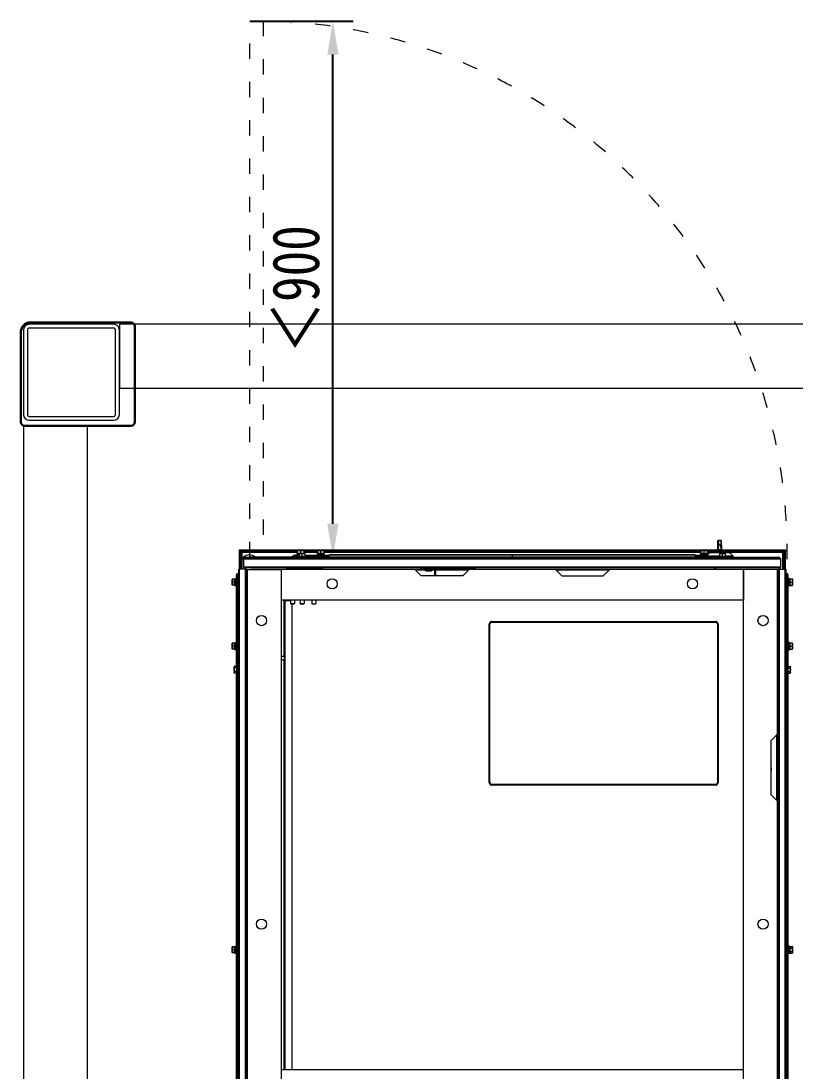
# Model space of a CAD drawing. Header units: millimetres. Extents: x 55614 to 110757, y -66981 to -47484.
# Drawn here: x 62701 to 63912, y -60063 to -58420 of the extents above; entities that cross this region are included whole.
import ezdxf

# ---------------------------------------------------------------- set-up
doc = ezdxf.new("R2010")
doc.units = ezdxf.units.MM
doc.linetypes.add('ACAD_ISO03W100', pattern=[30, 12, -18])
doc.layers.get('0').update_dxf_attribs({"lineweight": 15})
doc.layers.get('Defpoints').update_dxf_attribs({"lineweight": 15})
doc.layers.add('4215-18287_1_0', color=7, linetype='Continuous')
for name, color, linetype, lineweight in [('AM_0', 7, 'Continuous', 30), ('CO', 7, 'Continuous', 9), ('THICK', 7, 'Continuous', 0)]:
    doc.layers.add(name, color=color, linetype=linetype, lineweight=lineweight)
doc.styles.add('仿宋', font='仿宋_GB2312.ttf', dxfattribs={"width": 0.8})
doc.dimstyles.new('12倍', dxfattribs={"dimscale": 21, "dimtxt": 3.5, "dimasz": 2.5, "dimexe": 1.5, "dimexo": 0, "dimgap": 1, "dimtad": 1, "dimtoh": 1, "dimdsep": 46, "dimtxsty": '仿宋', "dimcen": 2.5, "dimdle": 5, "dimclrd": 4, "dimclre": 4, "dimclrt": 3, "dimadec": 0, "dimazin": 0, "dimtfac": 1, "dimtmove": 0, "dimatfit": 3, "dimfxl": 1, "dimtolj": 1, "dimarcsym": 0})

# ---------------------------------------------------------------- blocks, each defined once
blk = doc.blocks.new('FYTY6TY5RTWE4')
at = {"color": 136, "linetype": 'Continuous'}
for p, q in [((12219.9, -51693.7), (12220.2, -51679.5)), ((12220.5, -51693.8), (12220.6, -51693.7)), ((12220.6, -51693.8), (12220.5, -51693.8)), ((12220.6, -51693.7), (12220.7, -51693.7)), ((12220.6, -51693.9), (12220.6, -51693.9)), ((12220.6, -51693.9), (12220.6, -51693.9)), ((12220.6, -51693.9), (12220.7, -51693.9)), ((12220.9, -51685.9), (12220.7, -51693.6)), ((12220.7, -51693.7), (12220.8, -51693.6)), ((12220.7, -51693.9), (12220.8, -51693.8)), ((12220.8, -51693.6), (12220.9, -51693.6)), ((12220.8, -51693.6), (12220.8, -51693.6)), ((12220.9, -51693.6), (12220.8, -51693.6)), ((12220.8, -51693.8), (12220.9, -51693.8)), ((12220.8, -51693.9), (12221.1, -51693.8)), ((12221, -51678.7), (12220.9, -51685.9)), ((12224.9, -51685.9), (12220.9, -51685.9)), ((12220.9, -51693.8), (12221.1, -51693.8)), ((12221, -51678.7), (12224.7, -51678.7)), ((12221, -51693.7), (12221, -51693.8)), ((12221.1, -51693.8), (12221.3, -51693.7)), ((12221.3, -51693.7), (12221.5, -51693.7)), ((12221.5, -51693.7), (12221.8, -51693.6)), ((12221.8, -51693.5), (12223.9, -51693.5)), ((12221.8, -51693.6), (12221.9, -51693.6)), ((12221.8, -51693.6), (12221.8, -51693.6)), ((12222, -51693.7), (12221.8, -51693.6)), ((12221.9, -51693.6), (12221.9, -51693.6)), ((12221.9, -51693.6), (12221.9, -51693.6)), ((12221.9, -51693.6), (12222.1, -51693.7)), ((12221.9, -51693.6), (12221.9, -51693.6)), ((12222.1, -51693.7), (12222, -51693.7)), ((12222.2, -51693.8), (12222.1, -51693.7)), ((12222.1, -51693.7), (12222.2, -51693.7)), ((12223.4, -51693.7), (12222.2, -51693.7)), ((12222.2, -51693.7), (12222.4, -51693.8)), ((12222.2, -51693.8), (12222.4, -51693.8)), ((12222.4, -51693.8), (12222.6, -51693.9)), ((12222.4, -51693.8), (12222.4, -51693.8)), ((12222.4, -51693.8), (12222.4, -51693.8)), ((12222.6, -51693.9), (12222.8, -51693.9)), ((12222.8, -51693.9), (12222.8, -51693.9)), ((12222.8, -51693.9), (12222.9, -51693.9)), ((12223.1, -51693.9), (12222.8, -51693.9)), ((12222.8, -51693.9), (12222.8, -51693.9)), ((12222.9, -51693.9), (12223.1, -51693.9)), ((12223.3, -51693.8), (12223.1, -51693.9)), ((12223.3, -51693.8), (12223.4, -51693.7)), ((12223.4, -51693.8), (12223.3, -51693.8)), ((12223.3, -51693.8), (12223.3, -51693.8)), ((12223.3, -51693.8), (12223.3, -51693.8)), ((12223.4, -51693.7), (12223.6, -51693.7)), ((12223.6, -51693.7), (12223.4, -51693.8)), ((12223.6, -51693.7), (12223.7, -51693.6)), ((12223.7, -51693.7), (12223.6, -51693.7)), ((12223.7, -51693.6), (12223.8, -51693.6)), ((12223.8, -51693.6), (12223.7, -51693.7)), ((12223.8, -51693.6), (12223.9, -51693.6)), ((12223.9, -51693.6), (12224.1, -51693.7)), ((12223.9, -51693.6), (12223.9, -51693.6)), ((12224.1, -51693.7), (12224.4, -51693.7)), ((12224.4, -51693.7), (12224.6, -51693.8)), ((12224.6, -51693.8), (12224.9, -51693.9)), ((12224.6, -51693.8), (12224.6, -51693.8)), ((12224.6, -51693.8), (12224.7, -51693.8)), ((12224.7, -51678.7), (12224.9, -51685.9)), ((12224.7, -51693.6), (12224.8, -51693.6)), ((12224.7, -51693.8), (12224.9, -51693.8)), ((12224.8, -51693.6), (12224.9, -51693.6)), ((12224.8, -51693.6), (12224.9, -51693.6)), ((12225, -51693.6), (12224.9, -51685.9)), ((12224.9, -51693.6), (12225, -51693.7)), ((12224.9, -51693.6), (12224.9, -51693.6)), ((12224.9, -51693.8), (12225, -51693.9)), ((12224.9, -51693.9), (12225.1, -51693.9)), ((12225, -51693.7), (12225.1, -51693.7)), ((12225, -51693.8), (12225.1, -51693.8)), ((12225, -51693.9), (12225, -51693.8)), ((12225, -51693.9), (12225, -51693.9)), ((12225, -51693.9), (12225.1, -51693.9)), ((12225.1, -51693.7), (12225.2, -51693.8)), ((12225.5, -51679.5), (12225.8, -51693.7)), ((12216.5, -51694.3), (11470.8, -51694.3)), ((11470.8, -51694.3), (11470.8, -51695.5)), ((11561.8, -51695.5), (11470.8, -51695.5)), ((11470.8, -51695.5), (11470.8, -51695.7)), ((11470.8, -51695.7), (11561.8, -51695.7)), ((11472.3, -51695.7), (11470.8, -51695.7)), ((11470.8, -51695.7), (11470.8, -51723.7)), ((11472.3, -51695.7), (11472.3, -51723.7)), ((11561.8, -51696.2), (11473.1, -51696.2)), ((11473.1, -51696.2), (11473.1, -51723.7)), ((11474.8, -51696.2), (11474.8, -51723.7)), ((11474.8, -51697.7), (11474.8, -51697.9)), ((11561.8, -51697.9), (11474.8, -51697.9)), ((11478.3, -51706.4), (12318.3, -51706.4)), ((11478.3, -51721.4), (11478.3, -51706.4)), ((11478.3, -51707.6), (12318.3, -51707.6)), ((11481, -51705.2), (11563.3, -51705.2)), ((11481, -51706.4), (11481, -51705.2)), ((11557.3, -51702.1), (11554.3, -51703.7)), ((11557.3, -51702.1), (11554.3, -51703.7)), ((11554.3, -51703.7), (11564, -51703.7)), ((11554.3, -51705.2), (11554.3, -51703.7)), ((11554.3, -51705.2), (11554.3, -51703.7)), ((11557.3, -51702.1), (11564.7, -51702.1)), ((11564.7, -51700.7), (11560.8, -51700.7)), ((11560.8, -51702.1), (11560.8, -51700.7)), ((11571.8, -51695.1), (11561.8, -51695.1)), ((11561.8, -51695.1), (11561.8, -51699.1)), ((11571.8, -51699.1), (11561.8, -51699.1)), ((11562, -51700.7), (11562, -51699.1)), ((11563.3, -51705), (11575.3, -51705)), ((11563.3, -51705), (11563.3, -51706.4)), ((11564, -51703.3), (11574.7, -51703.3)), ((11564, -51703.3), (11564, -51705)), ((11564.7, -51699.4), (11564.7, -51703.3)), ((11573.7, -51699.3), (11565, -51699.3)), ((11566.8, -51695.4), (11566.8, -51698.8)), ((11569.3, -51703.3), (11569.3, -51699.9)), ((11571.7, -51699.3), (11571.7, -51699.1)), ((11571.8, -51695.1), (11571.8, -51699.1)), ((11593.3, -51695.5), (11571.8, -51695.5)), ((11571.8, -51695.7), (11593.3, -51695.7)), ((11593.3, -51696.2), (11571.8, -51696.2)), ((11593.3, -51697.9), (11571.8, -51697.9)), ((11574, -51703.3), (11574, -51699.4)), ((11574, -51702.1), (11611.8, -51702.1)), ((11574.7, -51703.3), (11574.7, -51705)), ((11574.7, -51703.7), (11611.8, -51703.7)), ((11575.3, -51705), (11575.3, -51706.4)), ((11575.3, -51705.2), (12221.3, -51705.2)), ((11604.3, -51700.7), (11592.3, -51700.7)), ((11592.3, -51702.1), (11592.3, -51700.7)), ((11603.3, -51695.1), (11593.3, -51695.1)), ((11593.3, -51695.1), (11593.3, -51699.1)), ((11603.3, -51699.1), (11593.3, -51699.1)), ((11593.5, -51700.7), (11593.5, -51699.1)), ((11598.3, -51695.4), (11598.3, -51698.8)), ((11603.2, -51700.7), (11603.2, -51699.1)), ((11603.3, -51695.1), (11603.3, -51699.1)), ((12193.3, -51695.5), (11603.3, -51695.5)), ((11603.3, -51695.7), (12193.3, -51695.7)), ((12193.3, -51696.2), (11603.3, -51696.2)), ((12193.3, -51697.9), (11603.3, -51697.9)), ((11604.3, -51702.1), (11604.3, -51700.7)), ((12184.8, -51701.9), (11611.8, -51701.9)), ((11611.8, -51704.9), (11611.8, -51701.9)), ((11611.8, -51704.9), (11611.8, -51701.9)), ((12184.8, -51704.9), (11611.8, -51704.9)), ((12184.5, -51701.6), (11612.1, -51701.6)), ((11898.3, -51701.6), (11898.3, -51705.2)), ((12184.8, -51704.9), (12184.8, -51701.9)), ((12184.8, -51704.9), (12184.8, -51701.9)), ((12184.8, -51702.1), (12203, -51702.1)), ((12184.8, -51703.7), (12201.8, -51703.7)), ((12204.3, -51700.7), (12192.3, -51700.7)), ((12192.3, -51702.1), (12192.3, -51700.7)), ((12203.3, -51695.1), (12193.3, -51695.1)), ((12193.3, -51695.1), (12193.3, -51699.1)), ((12203.3, -51699.1), (12193.3, -51699.1)), ((12193.5, -51700.7), (12193.5, -51699.1)), ((12198.3, -51695.4), (12198.3, -51698.8)), ((12201.8, -51703.3), (12222.7, -51703.3)), ((12201.8, -51705), (12201.8, -51703.3)), ((12201.8, -51705), (12221.3, -51705)), ((12201.9, -51703.2), (12214.7, -51703.2)), ((12203.2, -51700.7), (12203.2, -51699.1)), ((12203.3, -51695.1), (12203.3, -51699.1)), ((12212.6, -51695.5), (12203.3, -51695.5)), ((12203.3, -51695.7), (12212.2, -51695.7)), ((12211, -51696.2), (12203.3, -51696.2)), ((12208.2, -51697.9), (12203.3, -51697.9)), ((12208.3, -51698), (12208, -51698)), ((12208.3, -51697.9), (12237.4, -51697.9)), ((12209.1, -51698), (12208.3, -51698)), ((12209.8, -51698), (12209.1, -51698)), ((12218.1, -51698), (12209.8, -51698)), ((12211.5, -51695.9), (12234.1, -51695.9)), ((12213.8, -51695.1), (12213.6, -51695.1)), ((12213.7, -51695.1), (12213.6, -51695.1)), ((12213.7, -51695.1), (12231.9, -51695.1)), ((12214.5, -51695.1), (12213.8, -51695.1)), ((12214.3, -51695), (12231.3, -51695)), ((12214.3, -51695), (12214.3, -51695.1)), ((12217.2, -51694.1), (12214.5, -51694.8)), ((12214.5, -51694.8), (12231.2, -51694.8)), ((12231.1, -51695.1), (12214.5, -51695.1)), ((12217.2, -51694.1), (12228.4, -51694.1)), ((12217.3, -51694.1), (12217.2, -51694.1)), ((12217.3, -51694.1), (12228.3, -51694.1)), ((12220.1, -51698), (12218.1, -51698)), ((12222.8, -51698), (12220.1, -51698)), ((12221.3, -51705), (12233.3, -51705)), ((12221.3, -51705), (12221.3, -51706.4)), ((12222, -51703.3), (12232.7, -51703.3)), ((12222, -51703.3), (12222, -51705)), ((12222.7, -51699.4), (12222.7, -51703.3)), ((12225.6, -51698), (12222.8, -51698)), ((12231.7, -51699.3), (12223, -51699.3)), ((12227.5, -51698), (12225.6, -51698)), ((12227.3, -51703.3), (12227.3, -51699.9)), ((12235.8, -51698), (12227.5, -51698)), ((12228.3, -51694.1), (12228.4, -51694.1)), ((12325.8, -51694.3), (12229.1, -51694.3)), ((12231.9, -51695.1), (12231.1, -51695.1)), ((12231.3, -51695), (12231.3, -51695.1)), ((12232.1, -51695.1), (12231.9, -51695.1)), ((12232, -51703.3), (12232, -51699.4)), ((12232, -51703.3), (12243.8, -51703.3)), ((12234.8, -51695.1), (12232.2, -51695.1)), ((12232.7, -51703.3), (12232.7, -51705)), ((12233.3, -51705), (12243.8, -51705)), ((12233.3, -51705), (12233.3, -51706.4)), ((12233.3, -51705.2), (12315.6, -51705.2)), ((12234.8, -51695.1), (12234.8, -51696.4)), ((12325.8, -51695.5), (12234.8, -51695.5)), ((12234.8, -51695.7), (12325.8, -51695.7)), ((12323.6, -51696.2), (12234.8, -51696.2)), ((12236.5, -51698), (12235.8, -51698)), ((12237.4, -51698), (12236.5, -51698)), ((12237.7, -51698), (12237.4, -51698)), ((12321.9, -51697.9), (12237.5, -51697.9)), ((12240.8, -51703.2), (12243.8, -51703.2)), ((12243.8, -51705), (12243.8, -51703.3)), ((12315.6, -51706.4), (12315.6, -51705.2)), ((12318.3, -51706.4), (12318.3, -51721.4)), ((12321.9, -51723.7), (12321.9, -51696.2)), ((12321.9, -51697.7), (12321.9, -51697.9)), ((12323.6, -51723.7), (12323.6, -51696.2)), ((12324.3, -51695.7), (12325.8, -51695.7)), ((12324.3, -51723.7), (12324.3, -51695.7)), ((12325.8, -51694.3), (12325.8, -51695.5)), ((12325.8, -51695.5), (12325.8, -51695.7)), ((12325.8, -51723.7), (12325.8, -51695.7)), ((11482.1, -51723.7), (11470.1, -51723.7)), ((11470.1, -53389.7), (11470.1, -51723.7)), ((11471.5, -53389.7), (11471.5, -51723.7)), ((11478.3, -51720.2), (12318.3, -51720.2)), ((11478.3, -51721.4), (12318.3, -51721.4)), ((11478.8, -51721.4), (11478.8, -51723.7)), ((11480.7, -53389.7), (11480.7, -51723.7)), ((11480.8, -51721.4), (11480.8, -51723.7)), ((11481, -51723.7), (11481, -51721.4)), ((11482.1, -53389.7), (11482.1, -51723.7)), ((11483.3, -51726.2), (11482.1, -51726.2)), ((11483.3, -51724.2), (11536.3, -51724.2)), ((11483.3, -51724.2), (11483.3, -53389.2)), ((11489, -51724), (11544.8, -51724)), ((11758.3, -51724.2), (11536.3, -51724.2)), ((11536.3, -51724.2), (11536.3, -51772.2)), ((11536.3, -51724.2), (11536.3, -53389.2)), ((11579.8, -51721.7), (11544.8, -51721.7)), ((11544.8, -51721.7), (11544.8, -51722.9)), ((11544.8, -51722.9), (11579.8, -51722.9)), ((11544.8, -51722.9), (11544.8, -51724.2)), ((11579.7, -51723.1), (11544.8, -51723.1)), ((11547.8, -51721.7), (11547.8, -51722.9)), ((11579.8, -51721.4), (11579.8, -51724.2)), ((11581.3, -51721.4), (11581.3, -51724.2)), ((11840.8, -51721.7), (11581.3, -51721.7)), ((11583, -51722.9), (11581.3, -51722.9)), ((11582.8, -51721.7), (11582.8, -51722.9)), ((11601.3, -51722.9), (11583, -51722.9)), ((11585.8, -51721.7), (11585.8, -51722.9)), ((11595.3, -51721.7), (11595.3, -51722.9)), ((11595.3, -51724.2), (11595.3, -51722.9)), ((11598.3, -51721.7), (11598.3, -51722.9)), ((11598.3, -51724.2), (11598.3, -51722.9)), ((11601.3, -51723.1), (11598.3, -51723.1)), ((11601.3, -51721.7), (11601.3, -51724.1)), ((11755.3, -51724.1), (11601.3, -51724.1)), ((11745.8, -51724.2), (11755.8, -51734.2)), ((11763, -51725.2), (11746.7, -51725.2)), ((11755.3, -51721.7), (11755.3, -51724.1)), ((11840.8, -51722.9), (11755.3, -51722.9)), ((11758.3, -51723.1), (11755.3, -51723.1)), ((11758.3, -51721.7), (11758.3, -51722.9)), ((11758.3, -51724.9), (11758.3, -51722.9)), ((11776.1, -51724.9), (11758.3, -51724.9)), ((11761.3, -51721.7), (11761.3, -51722.9)), ((11761.3, -51724.9), (11761.3, -51722.9)), ((11763, -51726.6), (11763, -51724.9)), ((11763, -51724.9), (11763, -51726.6)), ((11771.7, -51726.6), (11763, -51726.6)), ((11763.3, -51726.9), (11763, -51726.6)), ((11771.4, -51726.9), (11771.7, -51726.6)), ((11771.7, -51726.6), (11771.7, -51724.9)), ((11771.7, -51724.9), (11771.7, -51726.6)), ((11776.3, -51725.2), (11771.7, -51725.2)), ((11776.1, -51722.9), (11776.1, -51724.9)), ((11778.3, -51725.1), (11776.3, -51725.1)), ((11776.3, -51725.1), (11776.3, -51734.2)), ((11840.8, -51723.1), (11777, -51723.1)), ((12260.3, -51724.2), (11778.1, -51724.2)), ((11778.3, -51725.1), (11778.3, -51734.2)), ((11829.9, -51725.2), (11778.3, -51725.2)), ((11785.8, -51722.9), (11785.8, -51721.7)), ((11820.8, -51734.2), (11830.8, -51724.2)), ((11840.8, -51722.9), (11840.8, -51721.7)), ((11840.8, -51724.2), (11840.8, -51722.9)), ((11840.8, -51724), (12215.3, -51724)), ((11965.8, -51724.2), (11975.8, -51734.2)), ((12049.9, -51725.2), (11966.7, -51725.2)), ((12040.8, -51734.2), (12050.8, -51724.2)), ((12215.3, -51724.2), (12215.3, -51721.4)), ((12216.8, -51724.2), (12216.8, -51721.4)), ((12216.8, -51724), (12307.6, -51724)), ((12313.3, -51724.2), (12260.3, -51724.2)), ((12260.3, -53389.2), (12260.3, -51724.2)), ((12260.3, -51724.2), (12260.3, -51772.2)), ((12313.3, -53389.2), (12313.3, -51724.2)), ((12314.5, -51726.2), (12313.3, -51726.2)), ((12314.5, -51723.7), (12326.5, -51723.7)), ((12314.5, -51723.7), (12314.5, -53389.7)), ((12315.6, -51721.4), (12315.6, -51723.7)), ((12315.8, -51723.7), (12315.8, -51721.4)), ((12315.9, -51723.7), (12315.9, -53389.7)), ((12317.8, -51723.7), (12317.8, -51721.4)), ((12325.1, -51723.7), (12325.1, -53389.7)), ((12326.5, -51723.7), (12326.5, -53389.7)), ((11459.7, -51739.9), (11459.7, -51748.6)), ((11463.7, -51739.6), (11459.8, -51739.6)), ((11463.7, -51738.9), (11465.4, -51738.9)), ((11463.7, -51749.6), (11463.7, -51738.9)), ((11465.4, -51738.2), (11466.8, -51738.2)), ((11465.4, -51750.2), (11465.4, -51738.2)), ((11466.8, -51731.2), (11468.3, -51731.2)), ((11466.8, -51731.2), (11466.8, -51732.9)), ((11470.1, -51732.9), (11466.8, -51732.9)), ((11466.8, -51875.9), (11466.8, -51732.9)), ((11470.1, -51731.2), (11468.5, -51731.2)), ((11468.5, -51731.2), (11468.5, -51732.7)), ((11470.1, -51732.7), (11468.5, -51732.7)), ((11468.5, -51732.7), (11468.5, -51732.9)), ((11468.5, -51875.9), (11468.5, -51732.9)), ((11483.3, -51731.2), (11482.1, -51731.2)), ((11483.3, -51732.7), (11482.1, -51732.7)), ((11482.1, -51732.9), (11483.3, -51732.9)), ((11820.8, -51734.2), (11755.8, -51734.2)), ((11771.4, -51726.9), (11763.3, -51726.9)), ((11975.8, -51734.2), (12040.8, -51734.2)), ((12314.5, -51731.2), (12313.3, -51731.2)), ((12314.5, -51732.7), (12313.3, -51732.7)), ((12313.3, -51732.9), (12314.5, -51732.9)), ((12328.1, -51731.2), (12326.5, -51731.2)), ((12328.1, -51732.7), (12326.5, -51732.7)), ((12329.8, -51732.9), (12326.5, -51732.9)), ((12328.1, -51731.2), (12328.1, -51732.7)), ((12328.1, -51732.9), (12328.1, -51732.7)), ((12328.1, -51732.9), (12328.1, -51875.9)), ((12329.8, -51731.2), (12328.3, -51731.2)), ((12329.8, -51732.9), (12329.8, -51731.2)), ((12329.8, -51732.9), (12329.8, -51875.9)), ((12331.3, -51738.2), (12329.8, -51738.2)), ((12331.3, -51738.2), (12331.3, -51750.2)), ((12332.9, -51738.9), (12331.3, -51738.9)), ((12332.9, -51741.2), (12331.3, -51741.2)), ((12332.9, -51742.1), (12331.3, -51742.1)), ((12332.9, -51738.9), (12336.4, -51738.9)), ((12332.9, -51738.9), (12332.9, -51749.6)), ((12336.9, -51739.6), (12332.9, -51739.6)), ((12336.4, -51738.9), (12336.6, -51739)), ((12336.9, -51748.6), (12336.9, -51739.9)), ((11463.7, -51748.9), (11459.8, -51748.9)), ((11463.7, -51744.2), (11460.3, -51744.2)), ((11463.7, -51749.6), (11465.4, -51749.6)), ((11465.4, -51750.2), (11466.8, -51750.2)), ((12331.3, -51750.2), (12329.8, -51750.2)), ((12332.9, -51749.6), (12331.3, -51749.6)), ((12332.9, -51744.2), (12336.4, -51744.2)), ((12332.9, -51748.9), (12336.9, -51748.9)), ((12332.9, -51749.6), (12336.4, -51749.6)), ((12336.6, -51749.5), (12336.4, -51749.6)), ((12260.3, -51772.2), (11536.3, -51772.2)), ((11550.3, -51773.2), (11541.1, -51773.2)), ((11541.1, -51773.2), (11541.1, -51859.7)), ((11541.3, -51859.7), (11541.3, -51773.2)), ((11542.8, -51772.2), (11542.8, -51773.2)), ((11543, -52506.7), (11543, -51773.2)), ((11544.8, -51772.2), (11544.8, -51773.2)), ((11546.2, -51772.2), (11546.2, -51773.2)), ((11551.3, -51772.2), (11551.3, -51777.6)), ((11557.3, -51772.2), (11557.3, -51777.6)), ((11566.3, -51772.2), (11566.3, -51777.6)), ((11572.3, -51772.2), (11572.3, -51777.6)), ((11584.8, -51772.2), (11584.8, -51778.1)), ((11590.8, -51772.2), (11590.8, -51778.1)), ((11551.3, -51777.6), (11557.3, -51777.6)), ((11551.5, -51777.8), (11551.3, -51777.6)), ((11551.5, -51777.8), (11557.1, -51777.8)), ((11553.3, -51777.8), (11553.3, -52506.7)), ((11557.1, -51777.8), (11557.3, -51777.6)), ((11566.3, -51777.6), (11572.3, -51777.6)), ((11566.5, -51777.8), (11566.3, -51777.6)), ((11566.5, -51777.8), (11572.1, -51777.8)), ((11572.1, -51777.8), (11572.3, -51777.6)), ((11584.8, -51778.1), (11590.8, -51778.1)), ((11585, -51778.3), (11584.8, -51778.1)), ((11585, -51778.3), (11590.6, -51778.3)), ((11590.6, -51778.3), (11590.8, -51778.1)), ((11482.1, -51824.2), (11483.3, -51824.2)), ((12314.5, -51824.2), (12313.3, -51824.2)), ((11459.7, -51839.9), (11459.7, -51848.6)), ((11463.7, -51839.6), (11459.8, -51839.6)), ((11463.7, -51838.9), (11465.4, -51838.9)), ((11463.7, -51849.6), (11463.7, -51838.9)), ((11465.4, -51838.2), (11466.8, -51838.2)), ((11465.4, -51850.2), (11465.4, -51838.2)), ((11482.1, -51834.2), (11483.3, -51834.2)), ((12314.5, -51834.2), (12313.3, -51834.2)), ((12331.3, -51838.2), (12329.8, -51838.2)), ((12331.3, -51838.2), (12331.3, -51850.2)), ((12332.9, -51838.9), (12331.3, -51838.9)), ((12332.9, -51841.2), (12331.3, -51841.2)), ((12332.9, -51838.9), (12332.9, -51849.6)), ((12336.9, -51839.6), (12332.9, -51839.6)), ((12336.9, -51848.6), (12336.9, -51839.9)), ((11463.7, -51848.9), (11459.8, -51848.9)), ((11463.7, -51844.2), (11460.3, -51844.2)), ((11463.7, -51849.6), (11465.4, -51849.6)), ((11465.4, -51850.2), (11466.8, -51850.2)), ((12331.3, -51850.2), (12329.8, -51850.2)), ((12331.3, -51850.5), (12329.8, -51850.5)), ((12332.9, -51842.1), (12331.3, -51842.1)), ((12332.9, -51849.6), (12331.3, -51849.6)), ((12332.9, -51849.9), (12331.3, -51849.9)), ((12331.3, -51850.2), (12331.3, -51850.5)), ((12332.9, -51844.2), (12336.4, -51844.2)), ((12332.9, -51848.9), (12336.9, -51848.9)), ((12332.9, -51849.1), (12336.9, -51849.1)), ((12332.9, -51849.6), (12332.9, -51849.9)), ((12336.9, -51848.8), (12336.9, -51848.6)), ((11482.1, -51869.2), (11483.3, -51869.2)), ((11482.1, -51870.7), (11483.3, -51870.7)), ((11536.3, -51859.7), (11542, -51859.7)), ((11536.3, -51865.7), (11542, -51865.7)), ((11541.1, -51865.7), (11541.1, -52506.7)), ((11541.3, -52506.7), (11541.3, -51865.7)), ((11542, -51865.7), (11542, -51859.7)), ((11542.2, -51859.9), (11542, -51859.7)), ((11542.2, -51865.5), (11542, -51865.7)), ((11542.2, -51865.5), (11542.2, -51859.9)), ((12313.3, -51869.2), (12314.5, -51869.2)), ((12313.3, -51870.7), (12314.5, -51870.7)), ((11463, -51876.9), (11463, -51885.6)), ((11463.4, -51876), (11463.6, -51875.9)), ((11463.6, -51886.6), (11463.4, -51886.5)), ((11467, -51875.9), (11463.6, -51875.9)), ((11467, -51878.6), (11463.6, -51878.6)), ((11467, -51883.9), (11463.6, -51883.9)), ((11467, -51886.6), (11463.6, -51886.6)), ((11466.8, -52551.4), (11466.8, -51886.6)), ((11467, -51875.9), (11468.7, -51875.9)), ((11467, -51886.6), (11467, -51875.9)), ((11467, -51886.6), (11468.7, -51886.6)), ((11468.5, -52551.4), (11468.5, -51886.6)), ((11468.7, -51875.2), (11470.1, -51875.2)), ((11468.7, -51887.2), (11468.7, -51875.2)), ((11468.7, -51887.2), (11470.1, -51887.2)), ((11482.1, -51878.2), (11482.8, -51878.2)), ((11482.1, -51884.2), (11482.8, -51884.2)), ((11482.8, -51884.2), (11482.8, -51878.2)), ((11483, -51878.4), (11482.8, -51878.2)), ((11483, -51884), (11482.8, -51884.2)), ((11483, -51884), (11483, -51878.4)), ((12313.6, -51878.4), (12313.8, -51878.2)), ((12313.6, -51878.4), (12313.6, -51884)), ((12313.6, -51884), (12313.8, -51884.2)), ((12314.5, -51878.2), (12313.8, -51878.2)), ((12313.8, -51878.2), (12313.8, -51884.2)), ((12314.5, -51884.2), (12313.8, -51884.2)), ((12328, -51875.2), (12326.5, -51875.2)), ((12328, -51887.2), (12326.5, -51887.2)), ((12328, -51875.2), (12328, -51887.2)), ((12329.6, -51875.9), (12328, -51875.9)), ((12329.6, -51886.6), (12328, -51886.6)), ((12328.1, -51886.6), (12328.1, -52551.4)), ((12329.6, -51875.9), (12333.1, -51875.9)), ((12329.6, -51875.9), (12329.6, -51886.6)), ((12329.6, -51878.6), (12333.1, -51878.6)), ((12329.6, -51883.9), (12333.1, -51883.9)), ((12329.6, -51886.6), (12333.1, -51886.6)), ((12329.8, -51886.6), (12329.8, -52551.4)), ((12333.1, -51875.9), (12333.3, -51876)), ((12333.3, -51886.5), (12333.1, -51886.6)), ((12333.6, -51885.6), (12333.6, -51876.9)), ((12313.3, -51981.7), (12303.3, -51991.7)), ((12312.4, -52085.8), (12312.4, -51982.6)), ((12303.3, -52076.7), (12303.3, -51991.7)), ((12303.3, -52076.7), (12313.3, -52086.7)), ((11459.7, -52314.9), (11459.7, -52323.6)), ((11463.7, -52314.6), (11459.8, -52314.6)), ((11463.7, -52324.6), (11463.7, -52313.9)), ((11463.7, -52313.9), (11465.4, -52313.9)), ((11465.4, -52325.2), (11465.4, -52313.2)), ((11465.4, -52313.2), (11466.8, -52313.2)), ((12331.3, -52313.2), (12329.8, -52313.2)), ((12331.3, -52313.2), (12331.3, -52325.2)), ((12332.9, -52313.9), (12331.3, -52313.9)), ((12332.9, -52313.9), (12336.4, -52313.9)), ((12332.9, -52313.9), (12332.9, -52324.6)), ((12332.9, -52316.6), (12336.4, -52316.6)), ((12336.4, -52313.9), (12336.6, -52314)), ((12336.9, -52323.6), (12336.9, -52314.9)), ((11463.7, -52323.9), (11459.8, -52323.9)), ((11463.7, -52319.2), (11460.3, -52319.2)), ((11463.7, -52324.6), (11465.4, -52324.6)), ((11465.4, -52325.2), (11466.8, -52325.2)), ((12331.3, -52325.2), (12329.8, -52325.2)), ((12331.3, -52325.5), (12329.8, -52325.5)), ((12332.9, -52324.6), (12331.3, -52324.6)), ((12332.9, -52324.9), (12331.3, -52324.9)), ((12331.3, -52325.2), (12331.3, -52325.5)), ((12332.9, -52321.9), (12336.4, -52321.9)), ((12332.9, -52324.6), (12336.4, -52324.6)), ((12332.9, -52324.6), (12332.9, -52324.9)), ((12336.6, -52324.5), (12336.4, -52324.6)), ((12336.8, -52324.1), (12336.9, -52324.1)), ((12336.9, -52323.8), (12336.9, -52323.6)), ((11536.3, -52506.7), (12260.3, -52506.7))]:
    blk.add_line(p, q, dxfattribs=at)
for points in [[(12220.9, -51685.9), (12220.6, -51685.9), (12220.3, -51686), (12220.1, -51686), (12220.1, -51686.1)], [(12220.5, -51693.8), (12220.4, -51693.9), (12220.5, -51693.9), (12220.6, -51693.9), (12220.8, -51693.9)], [(12220.7, -51693.9), (12220.6, -51693.8), (12220.6, -51693.8)], [(12220.8, -51693.6), (12220.8, -51693.6), (12220.8, -51693.6), (12220.8, -51693.6)], [(12221, -51693.8), (12221, -51693.7), (12220.9, -51693.6)], [(12220.9, -51693.6), (12221, -51693.6), (12221, -51693.7)], [(12221.8, -51693.6), (12221.5, -51693.7), (12221.3, -51693.7), (12221.1, -51693.8)], [(12221.1, -51693.8), (12221.1, -51693.8), (12221.1, -51693.8), (12221.1, -51693.8)], [(12221.9, -51693.6), (12221.9, -51693.6), (12221.9, -51693.6), (12221.8, -51693.6)], [(12221.8, -51693.6), (12221.8, -51693.6), (12221.8, -51693.6), (12221.8, -51693.6)], [(12222.4, -51693.8), (12222.3, -51693.8), (12222.2, -51693.8)], [(12222.4, -51693.8), (12222.6, -51693.9), (12222.8, -51693.9)], [(12223.1, -51693.9), (12223.2, -51693.8), (12223.3, -51693.8)], [(12223.3, -51693.8), (12223.3, -51693.8), (12223.4, -51693.8), (12223.4, -51693.8)], [(12223.4, -51693.8), (12223.4, -51693.8), (12223.4, -51693.8), (12223.4, -51693.8)], [(12223.8, -51693.6), (12223.7, -51693.6), (12223.7, -51693.6)], [(12223.8, -51693.6), (12223.8, -51693.6), (12223.9, -51693.6)], [(12224.6, -51693.8), (12224.4, -51693.7), (12224.1, -51693.7), (12223.9, -51693.6)], [(12223.9, -51693.6), (12223.9, -51693.6), (12223.9, -51693.6), (12223.9, -51693.6)], [(12224.6, -51693.8), (12224.7, -51693.7), (12224.7, -51693.6)], [(12224.6, -51693.8), (12224.6, -51693.7), (12224.7, -51693.6), (12224.8, -51693.6)], [(12225.7, -51686.1), (12225.6, -51686), (12225.4, -51686), (12225.2, -51685.9), (12224.9, -51685.9)], [(12225.1, -51693.8), (12225.1, -51693.8), (12225.2, -51693.8), (12225.2, -51693.8)], [(12225.1, -51693.9), (12225.2, -51693.9), (12225.2, -51693.9), (12225.2, -51693.8)], [(11562.4, -51695.1), (11562.2, -51695.2), (11562, -51695.3), (11561.8, -51695.4)], [(11562.4, -51699.1), (11562.2, -51699), (11562, -51698.9), (11561.8, -51698.8)], [(11564.7, -51699.9), (11564.9, -51699.7), (11565.2, -51699.6), (11565.4, -51699.5), (11565.7, -51699.5), (11565.9, -51699.4), (11566.2, -51699.4), (11566.5, -51699.4), (11566.8, -51699.4), (11567.2, -51699.4), (11567.5, -51699.4), (11567.8, -51699.4), (11568.1, -51699.4), (11568.4, -51699.5), (11568.6, -51699.5), (11568.9, -51699.6), (11569.1, -51699.7), (11569.3, -51699.9)], [(11566.8, -51695.4), (11566.6, -51695.3), (11566.4, -51695.2), (11566.3, -51695.1)], [(11566.8, -51698.8), (11566.6, -51698.9), (11566.4, -51699), (11566.3, -51699.1)], [(11567.4, -51695.1), (11567.2, -51695.2), (11567, -51695.3), (11566.8, -51695.4)], [(11567.4, -51699.1), (11567.2, -51699), (11567, -51698.9), (11566.8, -51698.8)], [(11569.3, -51699.9), (11569.5, -51699.7), (11569.8, -51699.6), (11570, -51699.5), (11570.3, -51699.5), (11570.6, -51699.4), (11570.9, -51699.4), (11571.2, -51699.4), (11571.5, -51699.4), (11571.8, -51699.4), (11572.2, -51699.4), (11572.5, -51699.4), (11572.7, -51699.4), (11573, -51699.5), (11573.2, -51699.5), (11573.5, -51699.6), (11573.8, -51699.7), (11574, -51699.9)], [(11571.8, -51695.4), (11571.6, -51695.3), (11571.4, -51695.2), (11571.3, -51695.1)], [(11571.8, -51698.8), (11571.6, -51698.9), (11571.4, -51699), (11571.3, -51699.1)], [(11593.9, -51695.1), (11593.7, -51695.2), (11593.5, -51695.3), (11593.3, -51695.4)], [(11593.9, -51699.1), (11593.7, -51699), (11593.5, -51698.9), (11593.3, -51698.8)], [(11598.3, -51695.4), (11598.1, -51695.3), (11597.9, -51695.2), (11597.8, -51695.1)], [(11598.3, -51698.8), (11598.1, -51698.9), (11597.9, -51699), (11597.8, -51699.1)], [(11598.9, -51695.1), (11598.7, -51695.2), (11598.5, -51695.3), (11598.3, -51695.4)], [(11598.9, -51699.1), (11598.7, -51699), (11598.5, -51698.9), (11598.3, -51698.8)], [(11603.3, -51695.4), (11603.1, -51695.3), (11602.9, -51695.2), (11602.8, -51695.1)], [(11603.3, -51698.8), (11603.1, -51698.9), (11602.9, -51699), (11602.8, -51699.1)], [(12193.9, -51695.1), (12193.7, -51695.2), (12193.5, -51695.3), (12193.3, -51695.4)], [(12193.9, -51699.1), (12193.7, -51699), (12193.5, -51698.9), (12193.3, -51698.8)], [(12198.3, -51695.4), (12198.1, -51695.3), (12197.9, -51695.2), (12197.8, -51695.1)], [(12198.3, -51698.8), (12198.1, -51698.9), (12197.9, -51699), (12197.8, -51699.1)], [(12198.9, -51695.1), (12198.7, -51695.2), (12198.5, -51695.3), (12198.3, -51695.4)], [(12198.9, -51699.1), (12198.7, -51699), (12198.5, -51698.9), (12198.3, -51698.8)], [(12203.3, -51695.4), (12203.1, -51695.3), (12202.9, -51695.2), (12202.8, -51695.1)], [(12203.3, -51698.8), (12203.1, -51698.9), (12202.9, -51699), (12202.8, -51699.1)], [(12214.7, -51703.2), (12217.3, -51703.2), (12222.7, -51703.2)], [(12222.7, -51699.9), (12222.9, -51699.7), (12223.2, -51699.6), (12223.4, -51699.5), (12223.7, -51699.5), (12223.9, -51699.4), (12224.2, -51699.4), (12224.5, -51699.4), (12224.8, -51699.4), (12225.2, -51699.4), (12225.5, -51699.4), (12225.8, -51699.4), (12226.1, -51699.4), (12226.4, -51699.5), (12226.6, -51699.5), (12226.9, -51699.6), (12227.1, -51699.7), (12227.3, -51699.9)], [(12227.3, -51699.9), (12227.5, -51699.7), (12227.8, -51699.6), (12228, -51699.5), (12228.3, -51699.5), (12228.6, -51699.4), (12228.9, -51699.4), (12229.2, -51699.4), (12229.5, -51699.4), (12229.8, -51699.4), (12230.2, -51699.4), (12230.5, -51699.4), (12230.7, -51699.4), (12231, -51699.5), (12231.2, -51699.5), (12231.5, -51699.6), (12231.8, -51699.7), (12232, -51699.9)], [(12232, -51703.2), (12233.6, -51703.2), (12236.2, -51703.2), (12238.6, -51703.2), (12240.8, -51703.2)], [(12234.8, -51695.4), (12234.6, -51695.3), (12234.4, -51695.2), (12234.3, -51695.1)], [(11460.3, -51744.2), (11460.1, -51744), (11460, -51743.8), (11459.9, -51743.5), (11459.9, -51743.3), (11459.8, -51743), (11459.8, -51742.7), (11459.8, -51742.4), (11459.8, -51742.1), (11459.8, -51741.7), (11459.8, -51741.4), (11459.8, -51741.1), (11459.8, -51740.8), (11459.9, -51740.6), (11459.9, -51740.3), (11460, -51740.1), (11460.1, -51739.8), (11460.3, -51739.6)], [(12336.4, -51739.6), (12336.6, -51739.8), (12336.7, -51740.1), (12336.7, -51740.3), (12336.8, -51740.6), (12336.8, -51740.8), (12336.9, -51741.1), (12336.9, -51741.4), (12336.9, -51741.7), (12336.9, -51742.1), (12336.9, -51742.4), (12336.9, -51742.7), (12336.8, -51743), (12336.8, -51743.3), (12336.7, -51743.5), (12336.7, -51743.8), (12336.6, -51744), (12336.4, -51744.2)], [(12336.6, -51739), (12336.7, -51739.1), (12336.7, -51739.3), (12336.8, -51739.4), (12336.8, -51739.6)], [(11460.3, -51748.9), (11460.1, -51748.7), (11460, -51748.4), (11459.9, -51748.2), (11459.9, -51747.9), (11459.8, -51747.7), (11459.8, -51747.4), (11459.8, -51747.1), (11459.8, -51746.8), (11459.8, -51746.4), (11459.8, -51746.1), (11459.8, -51745.8), (11459.8, -51745.5), (11459.9, -51745.2), (11459.9, -51744.9), (11460, -51744.7), (11460.1, -51744.5), (11460.3, -51744.2)], [(12336.4, -51744.2), (12336.6, -51744.5), (12336.7, -51744.7), (12336.7, -51744.9), (12336.8, -51745.2), (12336.8, -51745.5), (12336.9, -51745.8), (12336.9, -51746.1), (12336.9, -51746.4), (12336.9, -51746.7), (12336.9, -51747.1), (12336.9, -51747.4), (12336.8, -51747.6), (12336.8, -51747.9), (12336.7, -51748.2), (12336.7, -51748.4), (12336.6, -51748.7), (12336.4, -51748.9)], [(12336.8, -51748.9), (12336.8, -51749), (12336.7, -51749.2), (12336.7, -51749.3), (12336.6, -51749.5)], [(11460.3, -51844.2), (11460.1, -51844), (11460, -51843.8), (11459.9, -51843.5), (11459.9, -51843.3), (11459.8, -51843), (11459.8, -51842.7), (11459.8, -51842.4), (11459.8, -51842.1), (11459.8, -51841.7), (11459.8, -51841.4), (11459.8, -51841.1), (11459.8, -51840.8), (11459.9, -51840.6), (11459.9, -51840.3), (11460, -51840.1), (11460.1, -51839.8), (11460.3, -51839.6)], [(12336.4, -51839.6), (12336.6, -51839.8), (12336.7, -51840.1), (12336.7, -51840.3), (12336.8, -51840.6), (12336.8, -51840.8), (12336.9, -51841.1), (12336.9, -51841.4), (12336.9, -51841.7), (12336.9, -51842.1), (12336.9, -51842.4), (12336.9, -51842.7), (12336.8, -51843), (12336.8, -51843.3), (12336.7, -51843.5), (12336.7, -51843.8), (12336.6, -51844), (12336.4, -51844.2)], [(11460.3, -51848.9), (11460.1, -51848.7), (11460, -51848.4), (11459.9, -51848.2), (11459.9, -51847.9), (11459.8, -51847.7), (11459.8, -51847.4), (11459.8, -51847.1), (11459.8, -51846.8), (11459.8, -51846.4), (11459.8, -51846.1), (11459.8, -51845.8), (11459.8, -51845.5), (11459.9, -51845.2), (11459.9, -51844.9), (11460, -51844.7), (11460.1, -51844.5), (11460.3, -51844.2)], [(12336.4, -51844.2), (12336.6, -51844.5), (12336.7, -51844.7), (12336.7, -51844.9), (12336.8, -51845.2), (12336.8, -51845.5), (12336.9, -51845.8), (12336.9, -51846.1), (12336.9, -51846.4), (12336.9, -51846.7), (12336.9, -51847.1), (12336.9, -51847.4), (12336.8, -51847.6), (12336.8, -51847.9), (12336.7, -51848.2), (12336.7, -51848.4), (12336.6, -51848.7), (12336.4, -51848.9)], [(12336.6, -51848.9), (12336.6, -51848.9), (12336.4, -51849.1)], [(11463.6, -51878.6), (11463.4, -51878.4), (11463.3, -51878.3), (11463.2, -51878.1), (11463.2, -51878), (11463.1, -51877.9), (11463.1, -51877.7), (11463.1, -51877.5), (11463.1, -51877.3), (11463.1, -51877.1), (11463.1, -51876.9), (11463.1, -51876.8), (11463.1, -51876.6), (11463.2, -51876.4), (11463.2, -51876.3), (11463.3, -51876.1), (11463.4, -51876)], [(11463.6, -51883.9), (11463.4, -51883.7), (11463.3, -51883.4), (11463.2, -51883.1), (11463.2, -51882.8), (11463.1, -51882.5), (11463.1, -51882.2), (11463.1, -51881.8), (11463.1, -51881.4), (11463.1, -51881), (11463.1, -51880.7), (11463.1, -51880.3), (11463.1, -51880), (11463.2, -51879.7), (11463.2, -51879.4), (11463.3, -51879.1), (11463.4, -51878.8), (11463.6, -51878.6)], [(11463.4, -51886.5), (11463.3, -51886.3), (11463.2, -51886.2), (11463.2, -51886), (11463.1, -51885.9), (11463.1, -51885.7), (11463.1, -51885.5), (11463.1, -51885.3), (11463.1, -51885.1), (11463.1, -51885), (11463.1, -51884.8), (11463.1, -51884.6), (11463.2, -51884.5), (11463.2, -51884.3), (11463.3, -51884.2), (11463.4, -51884), (11463.6, -51883.9)], [(12333.3, -51876), (12333.4, -51876.1), (12333.4, -51876.3), (12333.5, -51876.4), (12333.5, -51876.6), (12333.6, -51876.8), (12333.6, -51876.9), (12333.6, -51877.1), (12333.6, -51877.3), (12333.6, -51877.5), (12333.6, -51877.7), (12333.5, -51877.8), (12333.5, -51878), (12333.4, -51878.1), (12333.4, -51878.3), (12333.3, -51878.4), (12333.1, -51878.6)], [(12333.1, -51878.6), (12333.3, -51878.8), (12333.4, -51879.1), (12333.4, -51879.4), (12333.5, -51879.7), (12333.5, -51880), (12333.6, -51880.3), (12333.6, -51880.7), (12333.6, -51881), (12333.6, -51881.4), (12333.6, -51881.8), (12333.6, -51882.2), (12333.5, -51882.5), (12333.5, -51882.8), (12333.4, -51883.1), (12333.4, -51883.4), (12333.3, -51883.7), (12333.1, -51883.9)], [(12333.1, -51883.9), (12333.3, -51884), (12333.4, -51884.2), (12333.4, -51884.3), (12333.5, -51884.5), (12333.5, -51884.6), (12333.6, -51884.8), (12333.6, -51884.9), (12333.6, -51885.1), (12333.6, -51885.3), (12333.6, -51885.5), (12333.6, -51885.7), (12333.5, -51885.9), (12333.5, -51886), (12333.4, -51886.2), (12333.4, -51886.3), (12333.3, -51886.5)], [(12303.3, -52039.8), (12303.5, -52039.4), (12303.8, -52038.4), (12303.9, -52037.3), (12303.9, -52036.2), (12303.8, -52035.1), (12303.5, -52034.1), (12303.3, -52033.7)], [(11460.3, -52319.2), (11460.1, -52319), (11460, -52318.8), (11459.9, -52318.5), (11459.9, -52318.3), (11459.8, -52318), (11459.8, -52317.7), (11459.8, -52317.4), (11459.8, -52317.1), (11459.8, -52316.7), (11459.8, -52316.4), (11459.8, -52316.1), (11459.8, -52315.8), (11459.9, -52315.6), (11459.9, -52315.3), (11460, -52315.1), (11460.1, -52314.8), (11460.3, -52314.6)], [(12336.6, -52314), (12336.7, -52314.1), (12336.7, -52314.3), (12336.8, -52314.4), (12336.8, -52314.6), (12336.9, -52314.8), (12336.9, -52314.9), (12336.9, -52315.1), (12336.9, -52315.3), (12336.9, -52315.5), (12336.9, -52315.7), (12336.8, -52315.8), (12336.8, -52316), (12336.7, -52316.1), (12336.7, -52316.3), (12336.6, -52316.4), (12336.4, -52316.6)], [(12336.4, -52316.6), (12336.6, -52316.8), (12336.7, -52317.1), (12336.7, -52317.4), (12336.8, -52317.7), (12336.8, -52318), (12336.9, -52318.3), (12336.9, -52318.7), (12336.9, -52319), (12336.9, -52319.4), (12336.9, -52319.8), (12336.9, -52320.2), (12336.8, -52320.5), (12336.8, -52320.8), (12336.7, -52321.1), (12336.7, -52321.4), (12336.6, -52321.7), (12336.4, -52321.9)], [(11460.3, -52323.9), (11460.1, -52323.7), (11460, -52323.4), (11459.9, -52323.2), (11459.9, -52322.9), (11459.8, -52322.7), (11459.8, -52322.4), (11459.8, -52322.1), (11459.8, -52321.8), (11459.8, -52321.4), (11459.8, -52321.1), (11459.8, -52320.8), (11459.8, -52320.5), (11459.9, -52320.2), (11459.9, -52319.9), (11460, -52319.7), (11460.1, -52319.5), (11460.3, -52319.2)], [(12336.4, -52321.9), (12336.6, -52322), (12336.7, -52322.2), (12336.7, -52322.3), (12336.8, -52322.5), (12336.8, -52322.6), (12336.9, -52322.8), (12336.9, -52322.9), (12336.9, -52323.1), (12336.9, -52323.3), (12336.9, -52323.5), (12336.9, -52323.7), (12336.8, -52323.9), (12336.8, -52324), (12336.7, -52324.2), (12336.7, -52324.3), (12336.6, -52324.5)]]:
    blk.add_lwpolyline(points, dxfattribs=at)
for centre in [(11616.3, -51746.7), (12180.3, -51746.7), (11505.8, -51804.2), (12290.8, -51804.2), (11505.8, -52279.2), (12290.8, -52279.2)]:
    blk.add_circle(centre, 8, dxfattribs=at)
for centre, radius, start, end in [((12222.8, -51721.5), 28, 94.1269, 107.3712), ((12222.8, -51699), 5.75, 110.928, 121.5673), ((12221, -51679.5), 0.8, 89.9999, 178.802), ((12222.8, -51721.5), 28, 92.3376, 94.058), ((12221.8, -51693.7), 0.2, 89.9999, 150.7381), ((12223.9, -51693.7), 0.2, 29.2619, 90.0001), ((12222.8, -51721.5), 28, 85.9481, 87.6656), ((12224.7, -51679.5), 0.8, 0.9986, 90), ((12222.8, -51699), 5.75, 58.4327, 69.072), ((12222.8, -51721.5), 28, 72.6288, 85.8453), ((11486.8, -51715.2), 13.6, 47.3362, 218.6814), ((11481, -51707.4), 2.2, 90, 152.8979), ((11565, -51700.6), 1.22, 90, 103.5939), ((11573.7, -51700.6), 1.22, 76.4061, 90), ((11612.1, -51701.9), 0.3, 90, 180), ((11612.1, -51704.9), 0.3, 180, 270), ((12184.5, -51701.9), 0.3, 0, 90), ((12184.5, -51704.9), 0.3, 270, 0), ((12202, -51703.3), 0.2, 138.4348, 180), ((12202, -51705), 0.2, 180, 270), ((12222.8, -51721.8), 28, 122.0042, 138.4348), ((12208.3, -51698.4), 0.5, 90.0001, 122.0042), ((12212.7, -51698.7), 3, 113.7879, 166.0133), ((12222.8, -51721.5), 28, 107.3882, 113.7879), ((12214.5, -51695), 0.2, 107.3712, 180), ((12223, -51700.6), 1.22, 90, 103.5939), ((12231.1, -51695), 0.2, 0, 72.629), ((12222.8, -51721.5), 28, 66.2121, 72.601), ((12231.7, -51700.6), 1.22, 76.4061, 90), ((12231.9, -51695.6), 0.5, 70.676, 98.007), ((12232.9, -51698.7), 3, 13.9867, 66.2121), ((12237.4, -51698.4), 0.5, 57.9958, 90), ((12222.8, -51721.8), 28, 41.5652, 57.9958), ((12243.6, -51705), 0.2, 270, 0), ((12243.6, -51703.3), 0.2, 0, 41.5652), ((12315.6, -51707.4), 2.2, 27.1021, 90), ((11580.5, -51725.1), 2.2, 108.583, 155.5576), ((11776.1, -51725.1), 2.2, 0, 90), ((11776.1, -51725.1), 0.2, 0, 90), ((11460.9, -51739.9), 1.22, 166.4061, 180), ((11468.5, -51732.9), 1.7, 90, 180), ((11468.5, -51732.9), 0.2, 90, 180), ((11486.8, -51715.2), 13.6, 249.7833, 255.0859), ((11483.3, -51737.2), 3, 90, 113.852), ((12313.3, -51737.2), 3, 66.148, 90), ((12328.1, -51732.9), 1.7, 0, 90), ((12328.1, -51732.9), 0.2, 0, 90), ((12335.7, -51739.9), 1.22, 13.3935, 55.052), ((12335.7, -51739.9), 1.22, 0, 13.5939), ((11460.9, -51748.6), 1.22, 180, 193.5939), ((12335.7, -51748.6), 1.22, 304.948, 346.6065), ((12335.7, -51748.6), 1.22, 346.4061, 0), ((11483.3, -51761.2), 3, 246.148, 270), ((11550.3, -51776.2), 3, 70.4871, 90), ((12313.3, -51761.2), 3, 270, 293.852), ((11460.9, -51839.9), 1.22, 166.4061, 180), ((12335.7, -51839.9), 1.22, 0, 13.5939), ((11460.9, -51848.6), 1.22, 180, 193.5939), ((12335.7, -51848.6), 1.22, 346.4061, 0), ((12335.7, -51848.8), 1.22, 346.4061, 0), ((11464.2, -51876.9), 1.22, 124.948, 180), ((11464.2, -51885.6), 1.22, 180, 235.052), ((12332.4, -51876.9), 1.22, 0, 55.052), ((12332.4, -51885.6), 1.22, 304.948, 0), ((11460.9, -52314.9), 1.22, 166.4061, 180), ((12335.7, -52314.9), 1.22, 0, 55.052), ((11460.9, -52323.6), 1.22, 180, 193.5939), ((12335.7, -52323.6), 1.22, 304.948, 0), ((12335.7, -52323.8), 1.22, 346.4061, 0)]:
    blk.add_arc(centre, radius, start, end, dxfattribs=at)
at = {"color": 136, "linetype": 'Continuous', "extrusion": (0, 0, -1)}
for centre, major_axis, start_param, end_param in [((11612.1, -51701.9), (0.3, 0), -3.141593, -2.594842), ((11612.1, -51704.9), (0, -0.3), 1.024065, 1.570796), ((11612.1, -51701.9), (0, -0.3), -4.165638, -3.141593), ((11612.1, -51704.9), (0.3, 0), 1.570796, 2.594861), ((12184.5, -51701.9), (0.3, 0), 4.712389, 5.736434), ((12184.5, -51704.9), (0.3, 0), 1.061964, 1.570796), ((12184.5, -51704.9), (0, -0.3), 5.259121, 5.774353), ((12184.5, -51701.9), (0, -0.3), -2.117547, -1.570796), ((12184.5, -51704.9), (0.3, 0), 0, 0.546732)]:
    blk.add_ellipse(centre, major_axis=major_axis, ratio=1, start_param=start_param, end_param=end_param, dxfattribs=at)
at = {"layer": '4215-18287_1_0', "color": 136, "linetype": 'Continuous'}
for p, q in [((11865.8, -51806.2), (12216.8, -51806.2)), ((11862.8, -52058.2), (11862.8, -51809.2)), ((12219.8, -51809.2), (12219.8, -52058.2)), ((12216.8, -52061.2), (11865.8, -52061.2))]:
    blk.add_line(p, q, dxfattribs=at)
for centre, start, end in [((11865.8, -51809.2), 90, 180), ((12216.8, -51809.2), 0, 90), ((11865.8, -52058.2), 180, 270), ((12216.8, -52058.2), 270, 0)]:
    blk.add_arc(centre, 3, start, end, dxfattribs=at)
blk = doc.blocks.new('*D1551')
at = {"layer": 'Defpoints', "color": 0}
for p in [(63058.6, -58420.5), (63188.8, -58420.5), (63058.6, -59259.5)]:
    blk.add_point(p, dxfattribs=at)
at = {"layer": 'THICK', "color": 4, "linetype": 'Continuous', "lineweight": -2}
for p, q in [((63058.6, -58420.5), (63220.3, -58420.5)), ((63188.8, -59207), (63188.8, -58473)), ((63058.6, -59259.5), (63220.3, -59259.5))]:
    blk.add_line(p, q, dxfattribs=at)
at = {"layer": 'THICK', "color": 4}
for points in [[(63197.6, -58473), (63180.1, -58473), (63188.8, -58420.5)], [(63180.1, -59207), (63197.6, -59207), (63188.8, -59259.5)]]:
    blk.add_solid(points, dxfattribs=at)
at = {"layer": 'THICK', "color": 3, "lineweight": -3, "insert": (63131.1, -58840), "char_height": 73.5, "attachment_point": 5, "rotation": 90, "style": '仿宋'}
blk.add_mtext('\\A1;＜900', dxfattribs=at)
blk = doc.blocks.new('WETGE5YU56Y5R4TGER')
at = {"layer": 'THICK', "color": 4, "linetype": 'ACAD_ISO03W100', "ltscale": 2}
blk.add_lwpolyline([(49656.7, -41367.6), (49656.7, -40528.6), (49677.7, -40528.6), (49677.7, -41367.6)], close=True, dxfattribs=at)
blk.add_arc((49666.7, -41359.6), 831.1, 359.2416, 89.2416, dxfattribs=at)

msp = doc.modelspace()

# ---------------------------------------------------------------- linework, layer by layer
at = {"color": 0, "linetype": 'ByBlock'}
for points in [[(62854.628, -59035.951), (62854.628, -58903.951, 0.41421356), (62845.628, -58894.951), (62713.628, -58894.951, 0.41421356), (62704.628, -58903.951), (62704.628, -59035.951, 0.41421356), (62713.628, -59044.951), (62845.628, -59044.951, 0.41421356)], [(62854.628, -59035.951), (62854.628, -58903.951, 0.41421356), (62845.628, -58894.951), (62713.628, -58894.951, 0.41421356), (62704.628, -58903.951), (62704.628, -59035.951, 0.41421356), (62713.628, -59044.951), (62845.628, -59044.951, 0.41421356)], [(62854.628, -59035.951), (62854.628, -58903.951, 0.41421356), (62845.628, -58894.951), (62713.628, -58894.951, 0.41421356), (62704.628, -58903.951), (62704.628, -59035.951, 0.41421356), (62713.628, -59044.951), (62845.628, -59044.951, 0.41421356)], [(62848.628, -59035.951), (62848.628, -58903.951, 0.41421356), (62845.628, -58900.951), (62713.628, -58900.951, 0.41421356), (62710.628, -58903.951), (62710.628, -59035.951, 0.41421356), (62713.628, -59038.951), (62845.628, -59038.951, 0.41421356)], [(62848.628, -59035.951), (62848.628, -58903.951, 0.41421356), (62845.628, -58900.951), (62713.628, -58900.951, 0.41421356), (62710.628, -58903.951), (62710.628, -59035.951, 0.41421356), (62713.628, -59038.951), (62845.628, -59038.951, 0.41421356)], [(62848.628, -59035.951), (62848.628, -58903.951, 0.41421356), (62845.628, -58900.951), (62713.628, -58900.951, 0.41421356), (62710.628, -58903.951), (62710.628, -59035.951, 0.41421356), (62713.628, -59038.951), (62845.628, -59038.951, 0.41421356)]]:
    msp.add_lwpolyline(points, format="xyb", close=True, dxfattribs=at)
msp.add_lwpolyline([(62804.628, -59053.951), (62704.628, -59053.951), (62704.628, -61167.951), (62804.628, -61167.951)], close=True)
at = {"layer": 'AM_0'}
msp.add_lwpolyline([(62700.628, -59047.951, 0.41421356), (62706.628, -59053.951), (62872.628, -59053.951, 0.41421356), (62878.628, -59047.951), (62878.628, -58897.951, 0.41421356), (62872.628, -58891.951), (62715.128, -58891.951, 0.41421356), (62700.628, -58906.451)], format="xyb", close=True, dxfattribs=at)
at = {"layer": 'CO'}
msp.add_lwpolyline([(68541.628, -58894.951), (62854.628, -58894.951), (62854.628, -58994.951), (68541.628, -58994.951)], close=True, dxfattribs=at)

# ---------------------------------------------------------------- block references
at = {"layer": 'THICK', "lineweight": -3}
for name, p in [('WETGE5YU56Y5R4TGER', (13401.978, -17891.806)), ('FYTY6TY5RTWE4', (51571.298, -7554.204))]:
    msp.add_blockref(name, p, dxfattribs=at)

# ---------------------------------------------------------------- dimensions: what is measured, and where the dimension line sits
dim = msp.add_linear_dim(base=(63188.824, -58420.451), p1=(63058.628, -59259.451), p2=(63058.628, -58420.451), angle=90, text='＜900', dimstyle='12倍', dxfattribs=at)
dim.commit()
dim.dimension.update_dxf_attribs({"geometry": '*D1551', "text_midpoint": (63131.074, -58839.951)})

doc.saveas('drawing.dxf')
